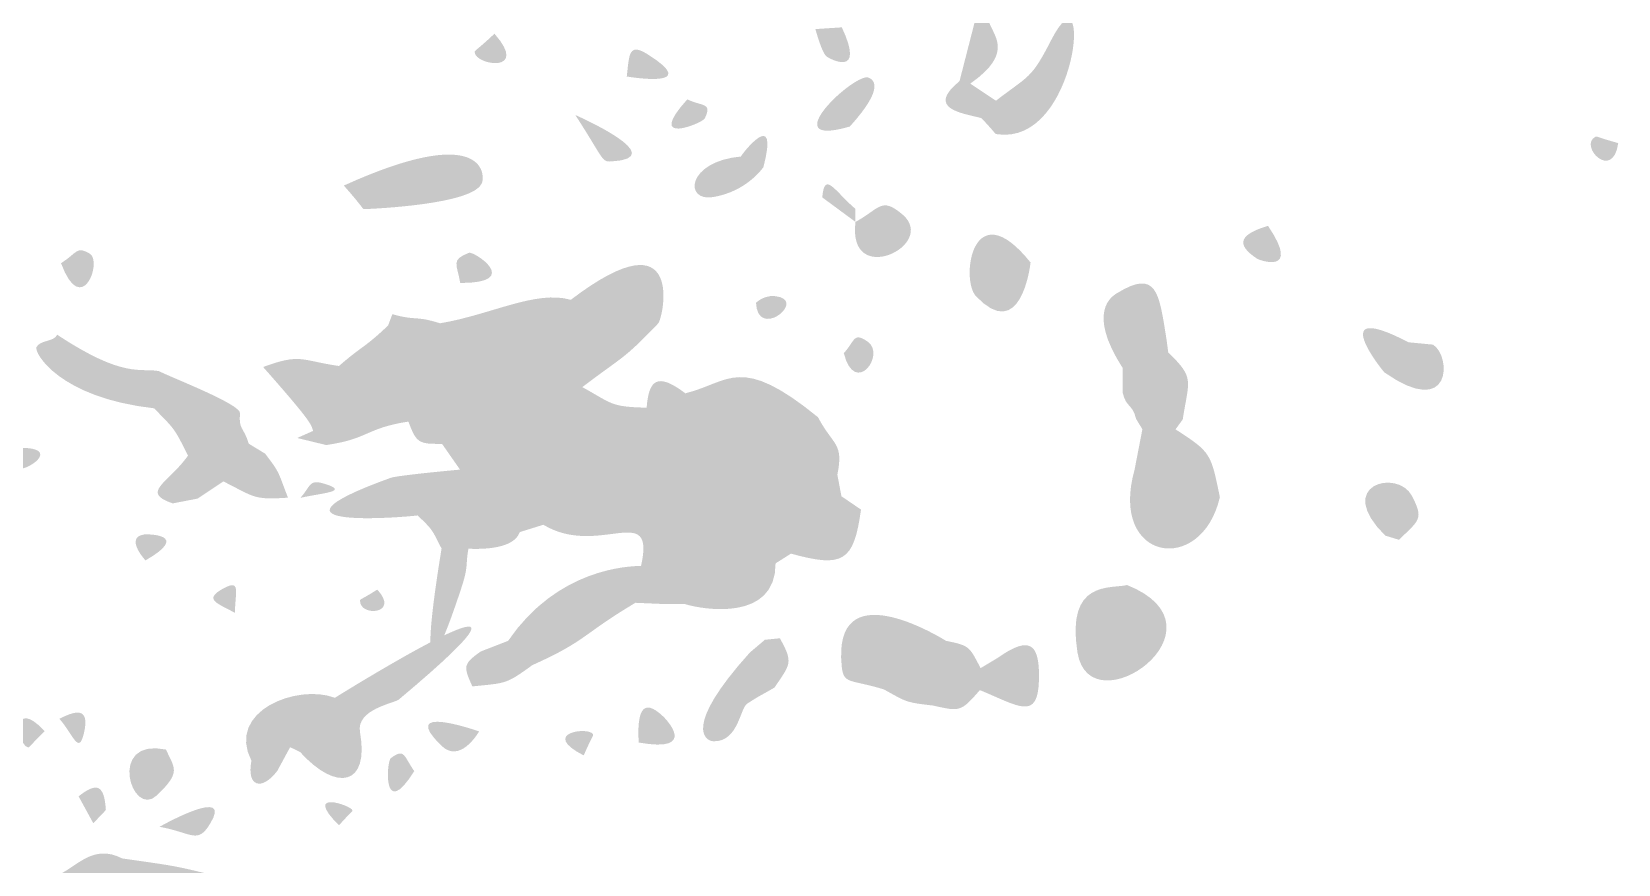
# Model space of a CAD drawing. Header units: millimetres. Extents: x 1296 to 1509, y 27 to 134.
# Drawn here: x 1327.46 to 1347.67, y 51.01 to 61.62 of the extents above; entities that cross this region are included whole.
import ezdxf

# ---------------------------------------------------------------- set-up
doc = ezdxf.new("R2010")
doc.units = ezdxf.units.MM

msp = doc.modelspace()

# ---------------------------------------------------------------- hatches: boundary and pattern name
at = {"true_color": 0x080808, "transparency": 33554687}
h = msp.add_hatch(color=18, dxfattribs=at)
edge = h.paths.add_edge_path(flags=0)
edge.add_spline(control_points=[(1339.744, 60.74), (1340.168, 61.066), (1340.194, 61.015), (1340.447, 61.511), (1340.979, 62.553), (1340.803, 60.149), (1339.751, 60.314), (1339.729, 60.318), (1339.751, 60.314), (1339.559, 60.518), (1339.559, 60.518), (1339.744, 60.74), (1339.744, 60.74)], knot_values=[0, 0, 0, 0, 1, 1, 1, 2, 2, 2, 3, 3, 3, 4, 4, 4, 4], degree=3, periodic=1)
h = msp.add_hatch(color=18, dxfattribs=at)
edge = h.paths.add_edge_path(flags=0)
edge.add_spline(control_points=[(1341.51, 62.184), (1341.855, 61.992), (1341.838, 62.018), (1341.855, 61.992), (1341.882, 61.951), (1341.836, 61.563), (1341.251, 62.052), (1341.251, 62.052), (1341.51, 62.184), (1341.51, 62.184)], knot_values=[0, 0, 0, 0, 1, 1, 1, 2, 2, 2, 3, 3, 3, 3], degree=3, periodic=1)
h = msp.add_hatch(color=18, dxfattribs=at)
edge = h.paths.add_edge_path(flags=0)
edge.add_spline(control_points=[(1339.506, 61.87), (1339.506, 61.87), (1339.648, 61.771), (1339.648, 61.771), (1339.683, 61.585), (1340.006, 61.37), (1339.417, 60.957), (1339.417, 60.957), (1339.28, 60.989), (1339.28, 60.989), (1339.28, 60.989), (1339.506, 61.87), (1339.506, 61.87)], knot_values=[0, 0, 0, 0, 1, 1, 1, 2, 2, 2, 3, 3, 3, 4, 4, 4, 4], degree=3, periodic=1)
h = msp.add_hatch(color=18, dxfattribs=at)
edge = h.paths.add_edge_path(flags=0)
edge.add_spline(control_points=[(1337.444, 61.652), (1337.444, 61.652), (1337.781, 61.674), (1337.781, 61.674), (1338.092, 61.011), (1337.608, 61.282), (1337.585, 61.305), (1337.564, 61.326), (1337.527, 61.363), (1337.444, 61.652)], knot_values=[0, 0, 0, 0, 1, 1, 1, 2, 2, 2, 3, 3, 3, 3], degree=3, periodic=1)
h = msp.add_hatch(color=18, dxfattribs=at)
edge = h.paths.add_edge_path(flags=0)
edge.add_spline(control_points=[(1333.357, 61.593), (1333.809, 61.08), (1333.108, 61.191), (1333.105, 61.358), (1333.105, 61.385), (1333.105, 61.358), (1333.357, 61.593)], knot_values=[0, 0, 0, 0, 1, 1, 1, 2, 2, 2, 2], degree=3, periodic=1)
h = msp.add_hatch(color=18, dxfattribs=at)
edge = h.paths.add_edge_path(flags=0)
edge.add_spline(control_points=[(1335.042, 61.048), (1335.074, 61.329), (1335.064, 61.484), (1335.309, 61.33), (1336.019, 60.884), (1335.072, 61.043), (1335.042, 61.048)], knot_values=[0, 0, 0, 0, 1, 1, 1, 2, 2, 2, 2], degree=3, periodic=1)
h = msp.add_hatch(color=18, dxfattribs=at)
edge = h.paths.add_edge_path(flags=0)
edge.add_spline(control_points=[(1337.883, 60.411), (1336.893, 60.121), (1337.959, 61.113), (1338.124, 61.033), (1338.172, 61.01), (1338.348, 60.925), (1337.883, 60.411)], knot_values=[0, 0, 0, 0, 1, 1, 1, 2, 2, 2, 2], degree=3, periodic=1)
h = msp.add_hatch(color=18, dxfattribs=at)
edge = h.paths.add_edge_path(flags=0)
edge.add_spline(control_points=[(1339.28, 60.989), (1339.28, 60.989), (1339.417, 60.957), (1339.417, 60.957), (1339.417, 60.957), (1339.744, 60.74), (1339.744, 60.74), (1339.744, 60.74), (1339.559, 60.518), (1339.559, 60.518), (1339.321, 60.581), (1338.843, 60.634), (1339.28, 60.989)], knot_values=[0, 0, 0, 0, 1, 1, 1, 2, 2, 2, 3, 3, 3, 4, 4, 4, 4], degree=3, periodic=1)
h = msp.add_hatch(color=18, dxfattribs=at)
edge = h.paths.add_edge_path(flags=0)
edge.add_spline(control_points=[(1335.813, 60.757), (1336.008, 60.664), (1336.131, 60.718), (1336.036, 60.515), (1336.005, 60.451), (1335.264, 60.152), (1335.813, 60.757)], knot_values=[0, 0, 0, 0, 1, 1, 1, 2, 2, 2, 2], degree=3, periodic=1)
h = msp.add_hatch(color=18, dxfattribs=at)
edge = h.paths.add_edge_path(flags=0)
edge.add_spline(control_points=[(1336.495, 60.029), (1336.503, 60.053), (1336.991, 60.688), (1336.781, 59.889), (1336.781, 59.889), (1336.495, 60.029), (1336.495, 60.029)], knot_values=[0, 0, 0, 0, 1, 1, 1, 2, 2, 2, 2], degree=3, periodic=1)
h = msp.add_hatch(color=18, dxfattribs=at)
edge = h.paths.add_edge_path(flags=0)
edge.add_spline(control_points=[(1331.438, 59.659), (1333.199, 60.458), (1333.248, 59.819), (1333.195, 59.687), (1333.088, 59.419), (1331.826, 59.364), (1331.704, 59.359), (1331.672, 59.357), (1331.704, 59.359), (1331.438, 59.659)], knot_values=[0, 0, 0, 0, 1, 1, 1, 2, 2, 2, 3, 3, 3, 3], degree=3, periodic=1)
h = msp.add_hatch(color=18, dxfattribs=at)
edge = h.paths.add_edge_path(flags=0)
edge.add_spline(control_points=[(1334.386, 60.558), (1334.44, 60.534), (1335.622, 60.009), (1334.842, 59.966), (1334.717, 59.959), (1334.748, 60.001), (1334.386, 60.558)], knot_values=[0, 0, 0, 0, 1, 1, 1, 2, 2, 2, 2], degree=3, periodic=1)
h = msp.add_hatch(color=18, dxfattribs=at)
edge = h.paths.add_edge_path(flags=0)
edge.add_spline(control_points=[(1347.67, 60.2), (1347.599, 59.704), (1347.162, 60.168), (1347.379, 60.28), (1347.4, 60.291), (1347.379, 60.28), (1347.67, 60.2)], knot_values=[0, 0, 0, 0, 1, 1, 1, 2, 2, 2, 2], degree=3, periodic=1)
h = msp.add_hatch(color=18, dxfattribs=at)
edge = h.paths.add_edge_path(flags=0)
edge.add_spline(control_points=[(1336.495, 60.029), (1336.495, 60.029), (1336.781, 59.889), (1336.781, 59.889), (1336.767, 59.881), (1336.578, 59.589), (1336.147, 59.513), (1335.767, 59.446), (1335.801, 59.966), (1336.495, 60.029)], knot_values=[0, 0, 0, 0, 1, 1, 1, 2, 2, 2, 3, 3, 3, 3], degree=3, periodic=1)
h = msp.add_hatch(color=18, dxfattribs=at)
edge = h.paths.add_edge_path(flags=0)
edge.add_spline(control_points=[(1337.955, 59.196), (1337.955, 59.196), (1337.532, 59.508), (1337.532, 59.508), (1337.559, 59.855), (1337.692, 59.584), (1337.954, 59.362), (1337.954, 59.362), (1337.955, 59.196), (1337.955, 59.196)], knot_values=[0, 0, 0, 0, 1, 1, 1, 2, 2, 2, 3, 3, 3, 3], degree=3, periodic=1)
h = msp.add_hatch(color=18, dxfattribs=at)
edge = h.paths.add_edge_path(flags=0)
edge.add_spline(control_points=[(1337.955, 59.196), (1338.267, 59.365), (1338.279, 59.521), (1338.552, 59.292), (1339.013, 58.904), (1337.847, 58.343), (1337.955, 59.196)], knot_values=[0, 0, 0, 0, 1, 1, 1, 2, 2, 2, 2], degree=3, periodic=1)
h = msp.add_hatch(color=18, dxfattribs=at)
edge = h.paths.add_edge_path(flags=0)
edge.add_spline(control_points=[(1340.185, 58.679), (1340.177, 58.613), (1340.056, 57.653), (1339.49, 58.249), (1339.287, 58.464), (1339.446, 59.6), (1340.185, 58.679)], knot_values=[0, 0, 0, 0, 1, 1, 1, 2, 2, 2, 2], degree=3, periodic=1)
h = msp.add_hatch(color=18, dxfattribs=at)
edge = h.paths.add_edge_path(flags=0)
edge.add_spline(control_points=[(1334.329, 58.204), (1335.801, 59.327), (1335.506, 57.97), (1335.442, 57.903), (1334.997, 57.436), (1334.987, 57.482), (1334.476, 57.092), (1333.726, 56.884), (1333.672, 56.29), (1333.142, 56.873), (1333.767, 57.542), (1333.937, 57.378), (1334.329, 58.204)], knot_values=[0, 0, 0, 0, 1, 1, 1, 2, 2, 2, 3, 3, 3, 4, 4, 4, 4], degree=3, periodic=1)
h = msp.add_hatch(color=18, dxfattribs=at)
edge = h.paths.add_edge_path(flags=0)
edge.add_spline(control_points=[(1343.209, 59.146), (1343.637, 58.513), (1343.1, 58.708), (1343.071, 58.727), (1342.776, 58.919), (1342.868, 59.044), (1343.209, 59.146)], knot_values=[0, 0, 0, 0, 1, 1, 1, 2, 2, 2, 2], degree=3, periodic=1)
h = msp.add_hatch(color=18, dxfattribs=at)
edge = h.paths.add_edge_path(flags=0)
edge.add_spline(control_points=[(1327.836, 58.67), (1328.05, 58.806), (1328.029, 58.892), (1328.202, 58.792), (1328.367, 58.697), (1328.1, 57.956), (1327.836, 58.67)], knot_values=[0, 0, 0, 0, 1, 1, 1, 2, 2, 2, 2], degree=3, periodic=1)
h = msp.add_hatch(color=18, dxfattribs=at)
edge = h.paths.add_edge_path(flags=0)
edge.add_spline(control_points=[(1332.921, 58.418), (1332.88, 58.661), (1332.795, 58.712), (1333.033, 58.803), (1333.092, 58.826), (1333.723, 58.418), (1332.921, 58.418)], knot_values=[0, 0, 0, 0, 1, 1, 1, 2, 2, 2, 2], degree=3, periodic=1)
h = msp.add_hatch(color=18, dxfattribs=at)
edge = h.paths.add_edge_path(flags=0)
edge.add_spline(control_points=[(1341.916, 57.702), (1341.539, 57.692), (1341.556, 57.659), (1341.357, 57.337), (1340.898, 58.05), (1341.22, 58.248), (1341.285, 58.288), (1341.794, 58.6), (1341.821, 58.296), (1341.916, 57.702)], knot_values=[0, 0, 0, 0, 1, 1, 1, 2, 2, 2, 3, 3, 3, 3], degree=3, periodic=1)
h = msp.add_hatch(color=18, dxfattribs=at)
edge = h.paths.add_edge_path(flags=0)
edge.add_spline(control_points=[(1334.329, 58.204), (1333.937, 57.378), (1333.767, 57.542), (1333.142, 56.873), (1333.142, 56.873), (1332.856, 56.852), (1332.856, 56.852), (1332.856, 56.852), (1332.906, 57.031), (1332.906, 57.031), (1332.906, 57.031), (1332.723, 57.389), (1332.723, 57.389), (1332.452, 57.549), (1332.545, 57.605), (1332.663, 57.905), (1333.31, 58.012), (1333.884, 58.333), (1334.329, 58.204)], knot_values=[0, 0, 0, 0, 1, 1, 1, 2, 2, 2, 3, 3, 3, 4, 4, 4, 5, 5, 5, 6, 6, 6, 6], degree=3, periodic=1)
h = msp.add_hatch(color=18, dxfattribs=at)
edge = h.paths.add_edge_path(flags=0)
edge.add_spline(control_points=[(1336.688, 58.166), (1336.69, 58.166), (1336.808, 58.294), (1336.995, 58.238), (1337.284, 58.151), (1336.707, 57.706), (1336.688, 58.166)], knot_values=[0, 0, 0, 0, 1, 1, 1, 2, 2, 2, 2], degree=3, periodic=1)
h = msp.add_hatch(color=18, dxfattribs=at)
edge = h.paths.add_edge_path(flags=0)
edge.add_spline(control_points=[(1344.999, 57.663), (1344.928, 57.522), (1344.921, 57.54), (1344.689, 57.281), (1344.663, 57.311), (1343.928, 58.22), (1344.999, 57.663)], knot_values=[0, 0, 0, 0, 1, 1, 1, 2, 2, 2, 2], degree=3, periodic=1)
h = msp.add_hatch(color=18, dxfattribs=at)
edge = h.paths.add_edge_path(flags=0)
edge.add_spline(control_points=[(1332.056, 58.021), (1332.36, 57.934), (1332.35, 58.005), (1332.663, 57.905), (1332.545, 57.605), (1332.452, 57.549), (1332.723, 57.389), (1332.723, 57.389), (1332.526, 57.283), (1332.526, 57.283), (1332.193, 57.532), (1332.224, 57.528), (1332.002, 57.877), (1332.002, 57.877), (1332.056, 58.021), (1332.056, 58.021)], knot_values=[0, 0, 0, 0, 1, 1, 1, 2, 2, 2, 3, 3, 3, 4, 4, 4, 5, 5, 5, 5], degree=3, periodic=1)
h = msp.add_hatch(color=18, dxfattribs=at)
edge = h.paths.add_edge_path(flags=0)
edge.add_spline(control_points=[(1332.002, 57.877), (1332.224, 57.528), (1332.193, 57.532), (1332.526, 57.283), (1332.526, 57.283), (1332.723, 57.389), (1332.723, 57.389), (1332.723, 57.389), (1332.906, 57.031), (1332.906, 57.031), (1332.906, 57.031), (1332.856, 56.852), (1332.856, 56.852), (1332.856, 56.852), (1332.72, 56.75), (1332.72, 56.75), (1332.72, 56.75), (1332.394, 56.791), (1332.394, 56.791), (1332.394, 56.791), (1332.197, 56.993), (1332.197, 56.993), (1332.197, 56.993), (1332.033, 56.982), (1332.033, 56.982), (1331.636, 57.015), (1331.654, 57.056), (1331.376, 57.361), (1331.687, 57.631), (1331.689, 57.58), (1332.002, 57.877)], knot_values=[0, 0, 0, 0, 1, 1, 1, 2, 2, 2, 3, 3, 3, 4, 4, 4, 5, 5, 5, 6, 6, 6, 7, 7, 7, 8, 8, 8, 9, 9, 9, 10, 10, 10, 10], degree=3, periodic=1)
h = msp.add_hatch(color=18, dxfattribs=at)
edge = h.paths.add_edge_path(flags=0)
edge.add_spline(control_points=[(1337.806, 57.525), (1337.952, 57.68), (1337.923, 57.799), (1338.109, 57.672), (1338.348, 57.508), (1337.947, 56.962), (1337.806, 57.525)], knot_values=[0, 0, 0, 0, 1, 1, 1, 2, 2, 2, 2], degree=3, periodic=1)
h = msp.add_hatch(color=18, dxfattribs=at)
edge = h.paths.add_edge_path(flags=0)
edge.add_spline(control_points=[(1327.787, 57.759), (1328.64, 57.196), (1328.842, 57.34), (1329.082, 57.296), (1328.99, 57.062), (1329.02, 57.077), (1329.021, 56.822), (1327.813, 56.957), (1327.491, 57.529), (1327.523, 57.6), (1327.566, 57.694), (1327.744, 57.665), (1327.787, 57.759)], knot_values=[0, 0, 0, 0, 1, 1, 1, 2, 2, 2, 3, 3, 3, 4, 4, 4, 4], degree=3, periodic=1)
h = msp.add_hatch(color=18, dxfattribs=at)
edge = h.paths.add_edge_path(flags=0)
edge.add_spline(control_points=[(1341.916, 57.702), (1341.916, 57.702), (1341.939, 57.531), (1341.939, 57.531), (1341.698, 57.298), (1341.687, 57.346), (1341.357, 57.337), (1341.556, 57.659), (1341.539, 57.692), (1341.916, 57.702)], knot_values=[0, 0, 0, 0, 1, 1, 1, 2, 2, 2, 3, 3, 3, 3], degree=3, periodic=1)
h = msp.add_hatch(color=18, dxfattribs=at)
edge = h.paths.add_edge_path(flags=0)
edge.add_spline(control_points=[(1344.999, 57.663), (1344.999, 57.663), (1345.31, 57.633), (1345.31, 57.633), (1345.545, 57.494), (1345.56, 56.668), (1344.689, 57.281), (1344.921, 57.54), (1344.928, 57.522), (1344.999, 57.663)], knot_values=[0, 0, 0, 0, 1, 1, 1, 2, 2, 2, 3, 3, 3, 3], degree=3, periodic=1)
h = msp.add_hatch(color=18, dxfattribs=at)
edge = h.paths.add_edge_path(flags=0)
edge.add_spline(control_points=[(1330.41, 57.348), (1330.892, 57.526), (1330.886, 57.432), (1331.376, 57.361), (1331.654, 57.056), (1331.636, 57.015), (1332.033, 56.982), (1332.033, 56.982), (1332.197, 56.993), (1332.197, 56.993), (1332.197, 56.993), (1332.394, 56.791), (1332.394, 56.791), (1332.394, 56.791), (1332.26, 56.653), (1332.26, 56.653), (1331.711, 56.568), (1331.764, 56.434), (1331.214, 56.354), (1331.214, 56.354), (1331.046, 56.534), (1331.046, 56.534), (1331.026, 56.615), (1331.013, 56.666), (1330.41, 57.348)], knot_values=[0, 0, 0, 0, 1, 1, 1, 2, 2, 2, 3, 3, 3, 4, 4, 4, 5, 5, 5, 6, 6, 6, 7, 7, 7, 8, 8, 8, 8], degree=3, periodic=1)
h = msp.add_hatch(color=18, dxfattribs=at)
edge = h.paths.add_edge_path(flags=0)
edge.add_spline(control_points=[(1335.788, 57.013), (1336.355, 57.153), (1336.478, 57.523), (1337.477, 56.709), (1337.122, 56.451), (1337.171, 56.375), (1336.642, 56.343), (1336.642, 56.343), (1336.259, 56.325), (1336.259, 56.325), (1336.259, 56.325), (1335.757, 56.761), (1335.757, 56.761), (1335.757, 56.761), (1335.788, 57.013), (1335.788, 57.013)], knot_values=[0, 0, 0, 0, 1, 1, 1, 2, 2, 2, 3, 3, 3, 4, 4, 4, 5, 5, 5, 5], degree=3, periodic=1)
h = msp.add_hatch(color=18, dxfattribs=at)
edge = h.paths.add_edge_path(flags=0)
edge.add_spline(control_points=[(1341.939, 57.531), (1342.282, 57.207), (1342.199, 57.177), (1342.123, 56.68), (1342.019, 56.715), (1342.02, 56.904), (1341.915, 56.939), (1341.915, 56.939), (1341.529, 56.687), (1341.529, 56.687), (1341.481, 56.884), (1341.405, 56.824), (1341.358, 57.02), (1341.353, 57.045), (1341.358, 57.02), (1341.357, 57.337), (1341.687, 57.346), (1341.698, 57.298), (1341.939, 57.531)], knot_values=[0, 0, 0, 0, 1, 1, 1, 2, 2, 2, 3, 3, 3, 4, 4, 4, 5, 5, 5, 6, 6, 6, 6], degree=3, periodic=1)
h = msp.add_hatch(color=18, dxfattribs=at)
edge = h.paths.add_edge_path(flags=0)
edge.add_spline(control_points=[(1329.082, 57.296), (1329.255, 57.208), (1330.126, 56.874), (1330.116, 56.759), (1330.095, 56.546), (1330.164, 56.588), (1330.226, 56.372), (1329.849, 56.145), (1329.858, 56.029), (1329.453, 56.219), (1329.277, 56.573), (1329.284, 56.554), (1329.021, 56.822), (1329.02, 57.077), (1328.99, 57.062), (1329.082, 57.296)], knot_values=[0, 0, 0, 0, 1, 1, 1, 2, 2, 2, 3, 3, 3, 4, 4, 4, 5, 5, 5, 5], degree=3, periodic=1)
h = msp.add_hatch(color=18, dxfattribs=at)
edge = h.paths.add_edge_path(flags=0)
edge.add_spline(control_points=[(1335.788, 57.013), (1335.788, 57.013), (1335.757, 56.761), (1335.757, 56.761), (1335.512, 56.726), (1335.539, 56.736), (1335.295, 56.83), (1335.322, 57.183), (1335.428, 57.286), (1335.788, 57.013)], knot_values=[0, 0, 0, 0, 1, 1, 1, 2, 2, 2, 3, 3, 3, 3], degree=3, periodic=1)
h = msp.add_hatch(color=18, dxfattribs=at)
edge = h.paths.add_edge_path(flags=0)
edge.add_spline(control_points=[(1334.476, 57.092), (1334.863, 56.878), (1334.833, 56.841), (1335.295, 56.83), (1335.539, 56.736), (1335.512, 56.726), (1335.757, 56.761), (1335.757, 56.761), (1336.259, 56.325), (1336.259, 56.325), (1336.434, 56.16), (1336.437, 56.253), (1336.642, 56.343), (1337.171, 56.375), (1337.122, 56.451), (1337.477, 56.709), (1337.672, 56.341), (1337.807, 56.386), (1337.724, 55.976), (1337.47, 55.993), (1337.488, 56.001), (1337.47, 55.993), (1337.387, 55.958), (1337.002, 55.111), (1337.776, 55.702), (1337.776, 55.702), (1338.025, 55.532), (1338.025, 55.532), (1337.934, 54.865), (1337.796, 54.789), (1337.133, 54.971), (1337.133, 54.971), (1336.937, 54.847), (1336.937, 54.847), (1336.451, 55.041), (1336.46, 54.899), (1335.973, 54.744), (1335.973, 54.744), (1335.728, 54.88), (1335.728, 54.88), (1335.841, 55.189), (1335.873, 55.138), (1336.135, 55.377), (1336.801, 55.413), (1336.809, 55.469), (1336.818, 55.525), (1336.891, 56.013), (1336.609, 55.795), (1336.118, 55.808), (1335.612, 55.899), (1334.48, 55.744), (1334.339, 55.725), (1334.048, 55.685), (1334.132, 55.608), (1333.979, 55.339), (1333.979, 55.339), (1333.681, 55.246), (1333.681, 55.246), (1333.681, 55.246), (1333.185, 55.589), (1333.185, 55.589), (1333.185, 55.589), (1333.016, 55.719), (1333.016, 55.719), (1333.016, 55.719), (1333.183, 55.87), (1333.183, 55.87), (1333.371, 56.287), (1333.209, 56.278), (1332.816, 56.525), (1332.816, 56.525), (1332.72, 56.75), (1332.72, 56.75), (1332.72, 56.75), (1332.856, 56.852), (1332.856, 56.852), (1332.856, 56.852), (1333.142, 56.873), (1333.142, 56.873), (1333.672, 56.29), (1333.726, 56.884), (1334.476, 57.092)], knot_values=[0, 0, 0, 0, 1, 1, 1, 2, 2, 2, 3, 3, 3, 4, 4, 4, 5, 5, 5, 6, 6, 6, 7, 7, 7, 8, 8, 8, 9, 9, 9, 10, 10, 10, 11, 11, 11, 12, 12, 12, 13, 13, 13, 14, 14, 14, 15, 15, 15, 16, 16, 16, 17, 17, 17, 18, 18, 18, 19, 19, 19, 20, 20, 20, 21, 21, 21, 22, 22, 22, 23, 23, 23, 24, 24, 24, 25, 25, 25, 26, 26, 26, 27, 27, 27, 27], degree=3, periodic=1)
h = msp.add_hatch(color=18, dxfattribs=at)
edge = h.paths.add_edge_path(flags=0)
edge.add_spline(control_points=[(1332.394, 56.791), (1332.394, 56.791), (1332.72, 56.75), (1332.72, 56.75), (1332.72, 56.75), (1332.816, 56.525), (1332.816, 56.525), (1332.816, 56.525), (1332.689, 56.369), (1332.689, 56.369), (1332.393, 56.369), (1332.366, 56.37), (1332.26, 56.653), (1332.26, 56.653), (1332.394, 56.791), (1332.394, 56.791)], knot_values=[0, 0, 0, 0, 1, 1, 1, 2, 2, 2, 3, 3, 3, 4, 4, 4, 5, 5, 5, 5], degree=3, periodic=1)
h = msp.add_hatch(color=18, dxfattribs=at)
edge = h.paths.add_edge_path(flags=0)
edge.add_spline(control_points=[(1341.529, 56.687), (1341.529, 56.687), (1341.915, 56.939), (1341.915, 56.939), (1342.02, 56.904), (1342.019, 56.715), (1342.123, 56.68), (1342.123, 56.68), (1342.031, 56.554), (1342.031, 56.554), (1342.031, 56.554), (1341.769, 56.393), (1341.769, 56.393), (1341.769, 56.393), (1341.609, 56.555), (1341.609, 56.555), (1341.609, 56.555), (1341.529, 56.687), (1341.529, 56.687)], knot_values=[0, 0, 0, 0, 1, 1, 1, 2, 2, 2, 3, 3, 3, 4, 4, 4, 5, 5, 5, 6, 6, 6, 6], degree=3, periodic=1)
msp.add_hatch(color=18, dxfattribs=at).paths.add_polyline_path([(1330.844, 56.444), (1331.046, 56.534), (1331.214, 56.354)], flags=0)
h = msp.add_hatch(color=18, dxfattribs=at)
edge = h.paths.add_edge_path(flags=0)
edge.add_spline(control_points=[(1332.816, 56.525), (1333.209, 56.278), (1333.371, 56.287), (1333.183, 55.87), (1332.929, 56.016), (1332.94, 55.995), (1332.918, 56.041), (1332.918, 56.041), (1332.689, 56.369), (1332.689, 56.369), (1332.689, 56.369), (1332.816, 56.525), (1332.816, 56.525)], knot_values=[0, 0, 0, 0, 1, 1, 1, 2, 2, 2, 3, 3, 3, 4, 4, 4, 4], degree=3, periodic=1)
h = msp.add_hatch(color=18, dxfattribs=at)
edge = h.paths.add_edge_path(flags=0)
edge.add_spline(control_points=[(1341.609, 56.555), (1341.609, 56.555), (1341.769, 56.393), (1341.769, 56.393), (1341.964, 56.386), (1341.953, 56.384), (1342.031, 56.554), (1342.491, 56.259), (1342.48, 56.244), (1342.596, 55.691), (1342.002, 55.731), (1342.032, 55.749), (1341.509, 56.038), (1341.509, 56.038), (1341.609, 56.555), (1341.609, 56.555)], knot_values=[0, 0, 0, 0, 1, 1, 1, 2, 2, 2, 3, 3, 3, 4, 4, 4, 5, 5, 5, 5], degree=3, periodic=1)
h = msp.add_hatch(color=18, dxfattribs=at)
edge = h.paths.add_edge_path(flags=0)
edge.add_spline(control_points=[(1342.031, 56.554), (1341.953, 56.384), (1341.964, 56.386), (1341.769, 56.393), (1341.769, 56.393), (1342.031, 56.554), (1342.031, 56.554)], knot_values=[0, 0, 0, 0, 1, 1, 1, 2, 2, 2, 2], degree=3, periodic=1)
h = msp.add_hatch(color=18, dxfattribs=at)
edge = h.paths.add_edge_path(flags=0)
edge.add_spline(control_points=[(1327.289, 56.319), (1327.887, 56.331), (1327.365, 55.994), (1327.282, 56.06), (1327.282, 56.06), (1327.289, 56.319), (1327.289, 56.319)], knot_values=[0, 0, 0, 0, 1, 1, 1, 2, 2, 2, 2], degree=3, periodic=1)
h = msp.add_hatch(color=18, dxfattribs=at)
edge = h.paths.add_edge_path(flags=0)
edge.add_spline(control_points=[(1330.226, 56.372), (1330.226, 56.372), (1330.435, 56.245), (1330.435, 56.245), (1330.634, 55.989), (1330.604, 55.995), (1330.727, 55.684), (1330.288, 55.654), (1330.305, 55.689), (1329.904, 55.891), (1329.904, 55.891), (1329.576, 55.672), (1329.576, 55.672), (1329.576, 55.672), (1329.258, 55.611), (1329.258, 55.611), (1328.839, 55.754), (1329.204, 55.866), (1329.453, 56.219), (1329.858, 56.029), (1329.849, 56.145), (1330.226, 56.372)], knot_values=[0, 0, 0, 0, 1, 1, 1, 2, 2, 2, 3, 3, 3, 4, 4, 4, 5, 5, 5, 6, 6, 6, 7, 7, 7, 7], degree=3, periodic=1)
h = msp.add_hatch(color=18, dxfattribs=at)
edge = h.paths.add_edge_path(flags=0)
edge.add_spline(control_points=[(1336.259, 56.325), (1336.259, 56.325), (1336.642, 56.343), (1336.642, 56.343), (1336.437, 56.253), (1336.434, 56.16), (1336.259, 56.325)], knot_values=[0, 0, 0, 0, 1, 1, 1, 2, 2, 2, 2], degree=3, periodic=1)
h = msp.add_hatch(color=18, dxfattribs=at)
edge = h.paths.add_edge_path(flags=0)
edge.add_spline(control_points=[(1332.918, 56.041), (1332.94, 55.995), (1332.929, 56.016), (1333.183, 55.87), (1333.183, 55.87), (1333.016, 55.719), (1333.016, 55.719), (1333.016, 55.719), (1332.377, 55.458), (1332.377, 55.458), (1332.332, 55.446), (1330.126, 55.247), (1332.033, 55.936), (1332.122, 55.968), (1332.847, 56.035), (1332.918, 56.041)], knot_values=[0, 0, 0, 0, 1, 1, 1, 2, 2, 2, 3, 3, 3, 4, 4, 4, 5, 5, 5, 5], degree=3, periodic=1)
h = msp.add_hatch(color=18, dxfattribs=at)
edge = h.paths.add_edge_path(flags=0)
edge.add_spline(control_points=[(1336.118, 55.808), (1336.609, 55.795), (1336.891, 56.013), (1336.818, 55.525), (1336.809, 55.469), (1336.801, 55.413), (1336.135, 55.377), (1336.149, 55.597), (1336.165, 55.574), (1336.118, 55.808)], knot_values=[0, 0, 0, 0, 1, 1, 1, 2, 2, 2, 3, 3, 3, 3], degree=3, periodic=1)
h = msp.add_hatch(color=18, dxfattribs=at)
edge = h.paths.add_edge_path(flags=0)
edge.add_spline(control_points=[(1337.724, 55.976), (1337.724, 55.976), (1337.776, 55.702), (1337.776, 55.702), (1337.002, 55.111), (1337.387, 55.958), (1337.47, 55.993), (1337.488, 56.001), (1337.47, 55.993), (1337.724, 55.976)], knot_values=[0, 0, 0, 0, 1, 1, 1, 2, 2, 2, 3, 3, 3, 3], degree=3, periodic=1)
h = msp.add_hatch(color=18, dxfattribs=at)
edge = h.paths.add_edge_path(flags=0)
edge.add_spline(control_points=[(1341.509, 56.038), (1342.032, 55.749), (1342.002, 55.731), (1342.596, 55.691), (1342.365, 54.685), (1341.18, 54.868), (1341.509, 56.038)], knot_values=[0, 0, 0, 0, 1, 1, 1, 2, 2, 2, 2], degree=3, periodic=1)
h = msp.add_hatch(color=18, dxfattribs=at)
edge = h.paths.add_edge_path(flags=0)
edge.add_spline(control_points=[(1344.702, 55.201), (1344.039, 55.851), (1344.86, 56.056), (1345.042, 55.707), (1345.2, 55.403), (1345.13, 55.399), (1344.878, 55.147), (1344.878, 55.147), (1344.702, 55.201), (1344.702, 55.201)], knot_values=[0, 0, 0, 0, 1, 1, 1, 2, 2, 2, 3, 3, 3, 3], degree=3, periodic=1)
h = msp.add_hatch(color=18, dxfattribs=at)
edge = h.paths.add_edge_path(flags=0)
edge.add_spline(control_points=[(1330.886, 55.682), (1331.022, 55.834), (1330.989, 55.927), (1331.202, 55.858), (1331.507, 55.76), (1331.177, 55.747), (1330.886, 55.682)], knot_values=[0, 0, 0, 0, 1, 1, 1, 2, 2, 2, 2], degree=3, periodic=1)
h = msp.add_hatch(color=18, dxfattribs=at)
edge = h.paths.add_edge_path(flags=0)
edge.add_spline(control_points=[(1336.118, 55.808), (1336.165, 55.574), (1336.149, 55.597), (1336.135, 55.377), (1335.873, 55.138), (1335.841, 55.189), (1335.728, 54.88), (1335.626, 54.571), (1335.635, 54.596), (1335.626, 54.571), (1335.573, 54.428), (1335.549, 54.468), (1335.497, 54.33), (1335.497, 54.33), (1335.152, 54.345), (1335.152, 54.345), (1335.152, 54.345), (1335.224, 54.815), (1335.224, 54.815), (1335.411, 55.654), (1334.686, 54.913), (1333.979, 55.339), (1334.132, 55.608), (1334.048, 55.685), (1334.339, 55.725), (1334.48, 55.744), (1335.612, 55.899), (1336.118, 55.808)], knot_values=[0, 0, 0, 0, 1, 1, 1, 2, 2, 2, 3, 3, 3, 4, 4, 4, 5, 5, 5, 6, 6, 6, 7, 7, 7, 8, 8, 8, 9, 9, 9, 9], degree=3, periodic=1)
h = msp.add_hatch(color=18, dxfattribs=at)
edge = h.paths.add_edge_path(flags=0)
edge.add_spline(control_points=[(1333.016, 55.719), (1333.016, 55.719), (1333.185, 55.589), (1333.185, 55.589), (1333.185, 55.589), (1333.681, 55.246), (1333.681, 55.246), (1333.663, 55.233), (1333.648, 55.009), (1333.025, 55.033), (1332.857, 55.158), (1332.868, 55.125), (1332.683, 55.035), (1332.559, 55.276), (1332.579, 55.266), (1332.377, 55.458), (1332.377, 55.458), (1333.016, 55.719), (1333.016, 55.719)], knot_values=[0, 0, 0, 0, 1, 1, 1, 2, 2, 2, 3, 3, 3, 4, 4, 4, 5, 5, 5, 6, 6, 6, 6], degree=3, periodic=1)
h = msp.add_hatch(color=18, dxfattribs=at)
edge = h.paths.add_edge_path(flags=0)
edge.add_spline(control_points=[(1328.912, 54.885), (1328.894, 54.904), (1328.646, 55.182), (1328.9, 55.216), (1328.926, 55.219), (1329.504, 55.225), (1328.912, 54.885)], knot_values=[0, 0, 0, 0, 1, 1, 1, 2, 2, 2, 2], degree=3, periodic=1)
h = msp.add_hatch(color=18, dxfattribs=at)
edge = h.paths.add_edge_path(flags=0)
edge.add_spline(control_points=[(1331.324, 53.135), (1331.38, 53.17), (1334.598, 55.173), (1332.14, 53.114), (1332.082, 53.065), (1331.591, 52.99), (1331.644, 52.697), (1331.766, 52.017), (1331.349, 51.929), (1330.881, 52.444), (1330.881, 52.444), (1330.754, 52.506), (1330.754, 52.506), (1330.942, 52.908), (1331.104, 52.757), (1331.324, 53.135)], knot_values=[0, 0, 0, 0, 1, 1, 1, 2, 2, 2, 3, 3, 3, 4, 4, 4, 5, 5, 5, 5], degree=3, periodic=1)
h = msp.add_hatch(color=18, dxfattribs=at)
edge = h.paths.add_edge_path(flags=0)
edge.add_spline(control_points=[(1332.683, 55.035), (1332.868, 55.125), (1332.857, 55.158), (1333.025, 55.033), (1332.984, 54.815), (1333.034, 54.829), (1332.926, 54.506), (1332.24, 52.44), (1332.676, 54.989), (1332.683, 55.035)], knot_values=[0, 0, 0, 0, 1, 1, 1, 2, 2, 2, 3, 3, 3, 3], degree=3, periodic=1)
h = msp.add_hatch(color=18, dxfattribs=at)
edge = h.paths.add_edge_path(flags=0)
edge.add_spline(control_points=[(1336.937, 54.847), (1336.941, 54.103), (1336.016, 54.256), (1335.784, 54.328), (1335.911, 54.53), (1335.892, 54.522), (1335.973, 54.744), (1336.46, 54.899), (1336.451, 55.041), (1336.937, 54.847)], knot_values=[0, 0, 0, 0, 1, 1, 1, 2, 2, 2, 3, 3, 3, 3], degree=3, periodic=1)
h = msp.add_hatch(color=18, dxfattribs=at)
edge = h.paths.add_edge_path(flags=0)
edge.add_spline(control_points=[(1335.224, 54.815), (1335.224, 54.815), (1335.152, 54.345), (1335.152, 54.345), (1334.467, 53.938), (1334.539, 53.865), (1333.839, 53.551), (1333.839, 53.551), (1333.678, 53.537), (1333.678, 53.537), (1333.564, 53.691), (1333.638, 53.707), (1333.53, 53.86), (1334.164, 54.788), (1335.069, 54.811), (1335.224, 54.815)], knot_values=[0, 0, 0, 0, 1, 1, 1, 2, 2, 2, 3, 3, 3, 4, 4, 4, 5, 5, 5, 5], degree=3, periodic=1)
h = msp.add_hatch(color=18, dxfattribs=at)
edge = h.paths.add_edge_path(flags=0)
edge.add_spline(control_points=[(1335.728, 54.88), (1335.728, 54.88), (1335.973, 54.744), (1335.973, 54.744), (1335.892, 54.522), (1335.911, 54.53), (1335.784, 54.328), (1335.784, 54.328), (1335.497, 54.33), (1335.497, 54.33), (1335.549, 54.468), (1335.573, 54.428), (1335.626, 54.571), (1335.635, 54.596), (1335.626, 54.571), (1335.728, 54.88)], knot_values=[0, 0, 0, 0, 1, 1, 1, 2, 2, 2, 3, 3, 3, 4, 4, 4, 5, 5, 5, 5], degree=3, periodic=1)
h = msp.add_hatch(color=18, dxfattribs=at)
edge = h.paths.add_edge_path(flags=0)
edge.add_spline(control_points=[(1330.051, 54.217), (1329.824, 54.341), (1329.649, 54.386), (1329.897, 54.524), (1330.134, 54.656), (1330.053, 54.482), (1330.051, 54.217)], knot_values=[0, 0, 0, 0, 1, 1, 1, 2, 2, 2, 2], degree=3, periodic=1)
h = msp.add_hatch(color=18, dxfattribs=at)
edge = h.paths.add_edge_path(flags=0)
edge.add_spline(control_points=[(1339.109, 53.86), (1338.913, 53.185), (1338.917, 53.202), (1338.914, 53.183), (1338.914, 53.183), (1338.754, 53.367), (1338.754, 53.367), (1338.572, 53.728), (1338.385, 53.62), (1338.316, 53.242), (1337.886, 53.374), (1337.804, 53.303), (1337.78, 53.532), (1337.652, 54.75), (1339.015, 53.917), (1339.109, 53.86)], knot_values=[0, 0, 0, 0, 1, 1, 1, 2, 2, 2, 3, 3, 3, 4, 4, 4, 5, 5, 5, 5], degree=3, periodic=1)
h = msp.add_hatch(color=18, dxfattribs=at)
edge = h.paths.add_edge_path(flags=0)
edge.add_spline(control_points=[(1341.415, 54.571), (1342.782, 54.024), (1340.938, 52.731), (1340.782, 53.714), (1340.635, 54.64), (1341.203, 54.52), (1341.415, 54.571)], knot_values=[0, 0, 0, 0, 1, 1, 1, 2, 2, 2, 2], degree=3, periodic=1)
h = msp.add_hatch(color=18, dxfattribs=at)
edge = h.paths.add_edge_path(flags=0)
edge.add_spline(control_points=[(1331.864, 54.513), (1332.159, 54.196), (1331.637, 54.163), (1331.644, 54.374), (1331.645, 54.395), (1331.644, 54.374), (1331.864, 54.513)], knot_values=[0, 0, 0, 0, 1, 1, 1, 2, 2, 2, 2], degree=3, periodic=1)
h = msp.add_hatch(color=18, dxfattribs=at)
edge = h.paths.add_edge_path(flags=0)
edge.add_spline(control_points=[(1333.53, 53.86), (1333.638, 53.707), (1333.564, 53.691), (1333.678, 53.537), (1333.146, 53.514), (1333.243, 53.692), (1333.182, 53.725), (1333.182, 53.725), (1333.53, 53.86), (1333.53, 53.86)], knot_values=[0, 0, 0, 0, 1, 1, 1, 2, 2, 2, 3, 3, 3, 3], degree=3, periodic=1)
h = msp.add_hatch(color=18, dxfattribs=at)
edge = h.paths.add_edge_path(flags=0)
edge.add_spline(control_points=[(1336.801, 53.874), (1336.801, 53.874), (1336.992, 53.893), (1336.992, 53.893), (1337.168, 53.577), (1337.124, 53.565), (1336.924, 53.266), (1336.692, 53.458), (1336.733, 53.456), (1336.609, 53.711), (1336.609, 53.711), (1336.801, 53.874), (1336.801, 53.874)], knot_values=[0, 0, 0, 0, 1, 1, 1, 2, 2, 2, 3, 3, 3, 4, 4, 4, 4], degree=3, periodic=1)
h = msp.add_hatch(color=18, dxfattribs=at)
edge = h.paths.add_edge_path(flags=0)
edge.add_spline(control_points=[(1339.109, 53.86), (1339.42, 53.798), (1339.402, 53.785), (1339.549, 53.513), (1339.549, 53.513), (1339.539, 53.233), (1339.539, 53.233), (1339.295, 52.951), (1339.282, 52.96), (1338.944, 53.036), (1338.944, 53.036), (1338.914, 53.183), (1338.914, 53.183), (1338.917, 53.202), (1338.913, 53.185), (1339.109, 53.86)], knot_values=[0, 0, 0, 0, 1, 1, 1, 2, 2, 2, 3, 3, 3, 4, 4, 4, 5, 5, 5, 5], degree=3, periodic=1)
h = msp.add_hatch(color=18, dxfattribs=at)
edge = h.paths.add_edge_path(flags=0)
edge.add_spline(control_points=[(1339.549, 53.513), (1339.549, 53.513), (1339.765, 53.643), (1339.765, 53.643), (1339.765, 53.643), (1339.85, 53.7), (1339.85, 53.7), (1340.203, 53.922), (1340.3, 53.783), (1340.292, 53.368), (1340.28, 52.836), (1340.036, 53.028), (1339.539, 53.233), (1339.539, 53.233), (1339.549, 53.513), (1339.549, 53.513)], knot_values=[0, 0, 0, 0, 1, 1, 1, 2, 2, 2, 3, 3, 3, 4, 4, 4, 5, 5, 5, 5], degree=3, periodic=1)
h = msp.add_hatch(color=18, dxfattribs=at)
edge = h.paths.add_edge_path(flags=0)
edge.add_spline(control_points=[(1333.182, 53.725), (1333.243, 53.692), (1333.146, 53.514), (1333.678, 53.537), (1333.678, 53.537), (1333.839, 53.551), (1333.839, 53.551), (1333.498, 53.304), (1333.51, 53.325), (1333.075, 53.28), (1332.961, 53.533), (1332.954, 53.565), (1333.182, 53.725)], knot_values=[0, 0, 0, 0, 1, 1, 1, 2, 2, 2, 3, 3, 3, 4, 4, 4, 4], degree=3, periodic=1)
h = msp.add_hatch(color=18, dxfattribs=at)
edge = h.paths.add_edge_path(flags=0)
edge.add_spline(control_points=[(1336.609, 53.711), (1336.733, 53.456), (1336.692, 53.458), (1336.924, 53.266), (1336.736, 53.155), (1336.749, 53.174), (1336.574, 53.059), (1336.483, 52.999), (1336.463, 52.575), (1336.147, 52.581), (1336.051, 52.583), (1335.739, 52.747), (1336.609, 53.711)], knot_values=[0, 0, 0, 0, 1, 1, 1, 2, 2, 2, 3, 3, 3, 4, 4, 4, 4], degree=3, periodic=1)
h = msp.add_hatch(color=18, dxfattribs=at)
edge = h.paths.add_edge_path(flags=0)
edge.add_spline(control_points=[(1338.316, 53.242), (1338.385, 53.62), (1338.572, 53.728), (1338.754, 53.367), (1338.754, 53.367), (1338.914, 53.183), (1338.914, 53.183), (1338.914, 53.183), (1338.944, 53.036), (1338.944, 53.036), (1338.588, 53.077), (1338.611, 53.08), (1338.316, 53.242)], knot_values=[0, 0, 0, 0, 1, 1, 1, 2, 2, 2, 3, 3, 3, 4, 4, 4, 4], degree=3, periodic=1)
h = msp.add_hatch(color=18, dxfattribs=at)
edge = h.paths.add_edge_path(flags=0)
edge.add_spline(control_points=[(1327.629, 52.71), (1327.415, 52.504), (1327.438, 52.498), (1327.415, 52.504), (1327.271, 52.539), (1327.204, 53.163), (1327.629, 52.71)], knot_values=[0, 0, 0, 0, 1, 1, 1, 2, 2, 2, 2], degree=3, periodic=1)
h = msp.add_hatch(color=18, dxfattribs=at)
edge = h.paths.add_edge_path(flags=0)
edge.add_spline(control_points=[(1331.324, 53.135), (1331.104, 52.757), (1330.942, 52.908), (1330.754, 52.506), (1330.754, 52.506), (1330.59, 52.203), (1330.59, 52.203), (1330.59, 52.203), (1330.261, 52.333), (1330.261, 52.333), (1329.934, 52.971), (1330.855, 53.317), (1331.324, 53.135)], knot_values=[0, 0, 0, 0, 1, 1, 1, 2, 2, 2, 3, 3, 3, 4, 4, 4, 4], degree=3, periodic=1)
h = msp.add_hatch(color=18, dxfattribs=at)
edge = h.paths.add_edge_path(flags=0)
edge.add_spline(control_points=[(1335.194, 52.565), (1335.172, 52.94), (1335.233, 53.159), (1335.509, 52.894), (1335.535, 52.869), (1335.964, 52.429), (1335.194, 52.565)], knot_values=[0, 0, 0, 0, 1, 1, 1, 2, 2, 2, 2], degree=3, periodic=1)
h = msp.add_hatch(color=18, dxfattribs=at)
edge = h.paths.add_edge_path(flags=0)
edge.add_spline(control_points=[(1327.816, 52.867), (1328.085, 53.01), (1328.193, 52.965), (1328.128, 52.686), (1328.062, 52.401), (1327.995, 52.66), (1327.816, 52.867)], knot_values=[0, 0, 0, 0, 1, 1, 1, 2, 2, 2, 2], degree=3, periodic=1)
h = msp.add_hatch(color=18, dxfattribs=at)
edge = h.paths.add_edge_path(flags=0)
edge.add_spline(control_points=[(1333.161, 52.707), (1333.14, 52.671), (1332.915, 52.299), (1332.682, 52.524), (1332.116, 53.071), (1333.122, 52.72), (1333.161, 52.707)], knot_values=[0, 0, 0, 0, 1, 1, 1, 2, 2, 2, 2], degree=3, periodic=1)
h = msp.add_hatch(color=18, dxfattribs=at)
edge = h.paths.add_edge_path(flags=0)
edge.add_spline(control_points=[(1334.493, 52.401), (1333.924, 52.691), (1334.563, 52.77), (1334.611, 52.671), (1334.621, 52.65), (1334.611, 52.671), (1334.493, 52.401)], knot_values=[0, 0, 0, 0, 1, 1, 1, 2, 2, 2, 2], degree=3, periodic=1)
h = msp.add_hatch(color=18, dxfattribs=at)
edge = h.paths.add_edge_path(flags=0)
edge.add_spline(control_points=[(1329.173, 52.476), (1329.277, 52.24), (1329.376, 52.194), (1329.054, 51.89), (1328.739, 51.591), (1328.413, 52.635), (1329.173, 52.476)], knot_values=[0, 0, 0, 0, 1, 1, 1, 2, 2, 2, 2], degree=3, periodic=1)
h = msp.add_hatch(color=18, dxfattribs=at)
edge = h.paths.add_edge_path(flags=0)
edge.add_spline(control_points=[(1332.335, 52.201), (1331.926, 51.549), (1331.984, 52.327), (1332.035, 52.365), (1332.214, 52.501), (1332.201, 52.391), (1332.335, 52.201)], knot_values=[0, 0, 0, 0, 1, 1, 1, 2, 2, 2, 2], degree=3, periodic=1)
h = msp.add_hatch(color=18, dxfattribs=at)
edge = h.paths.add_edge_path(flags=0)
edge.add_spline(control_points=[(1330.261, 52.333), (1330.261, 52.333), (1330.59, 52.203), (1330.59, 52.203), (1330.394, 51.947), (1330.197, 51.998), (1330.261, 52.333)], knot_values=[0, 0, 0, 0, 1, 1, 1, 2, 2, 2, 2], degree=3, periodic=1)
h = msp.add_hatch(color=18, dxfattribs=at)
edge = h.paths.add_edge_path(flags=0)
edge.add_spline(control_points=[(1328.06, 51.88), (1328.293, 52.065), (1328.388, 52.027), (1328.407, 51.705), (1328.407, 51.705), (1328.247, 51.537), (1328.247, 51.537), (1328.247, 51.537), (1328.06, 51.88), (1328.06, 51.88)], knot_values=[0, 0, 0, 0, 1, 1, 1, 2, 2, 2, 3, 3, 3, 3], degree=3, periodic=1)
h = msp.add_hatch(color=18, dxfattribs=at)
edge = h.paths.add_edge_path(flags=0)
edge.add_spline(control_points=[(1329.091, 51.492), (1329.136, 51.518), (1330.031, 52.016), (1329.736, 51.533), (1329.573, 51.266), (1329.513, 51.414), (1329.091, 51.492)], knot_values=[0, 0, 0, 0, 1, 1, 1, 2, 2, 2, 2], degree=3, periodic=1)
h = msp.add_hatch(color=18, dxfattribs=at)
edge = h.paths.add_edge_path(flags=0)
edge.add_spline(control_points=[(1331.376, 51.511), (1330.899, 51.985), (1331.544, 51.759), (1331.547, 51.702), (1331.549, 51.681), (1331.547, 51.702), (1331.376, 51.511)], knot_values=[0, 0, 0, 0, 1, 1, 1, 2, 2, 2, 2], degree=3, periodic=1)
h = msp.add_hatch(color=18, dxfattribs=at)
edge = h.paths.add_edge_path(flags=0)
edge.add_spline(control_points=[(1328.616, 51.089), (1329.266, 50.994), (1329.247, 51.009), (1329.894, 50.845), (1330.574, 50.673), (1329.972, 50.155), (1329.269, 50.437), (1328.494, 50.749), (1328.206, 50.138), (1327.789, 50.872), (1328.048, 50.989), (1328.242, 51.279), (1328.616, 51.089)], knot_values=[0, 0, 0, 0, 1, 1, 1, 2, 2, 2, 3, 3, 3, 4, 4, 4, 4], degree=3, periodic=1)

doc.saveas('drawing.dxf')
